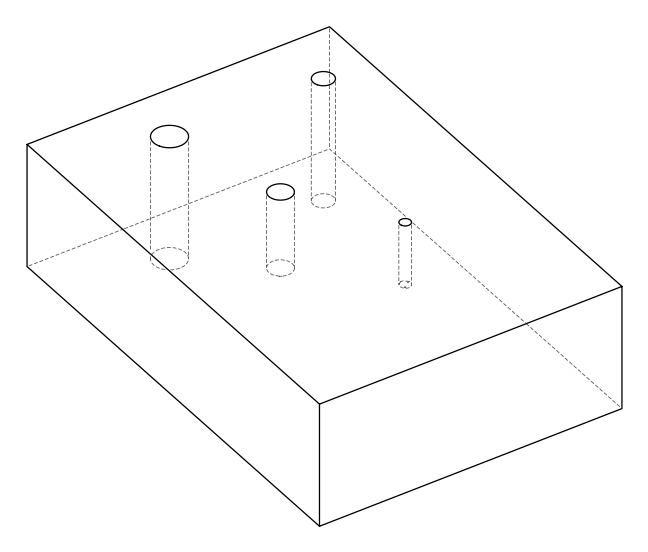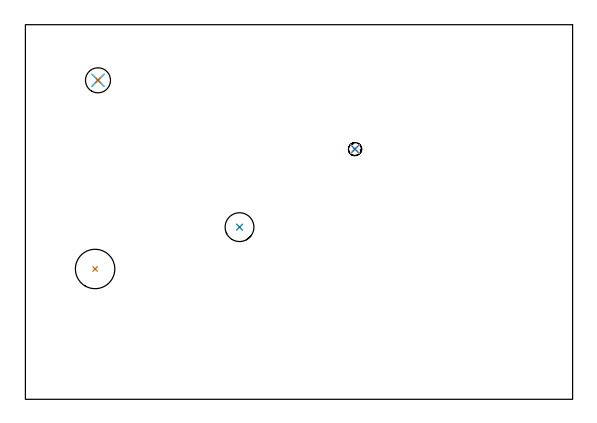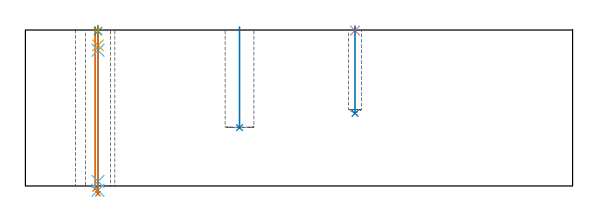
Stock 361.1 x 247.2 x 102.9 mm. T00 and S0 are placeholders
(PLAN: 8 operations, 6 tool changes, 2 min)
(1 INDEXABLE_INSERT_DRILL_THROUGH_HOLE_FROM_SOLID | STEP1HOLE_1 | NXT0302_023 | 0.43 min | 54589 mm3)
(2 INDEXABLE_INSERT_DRILL_BLIND_HOLE_FROM_SOLID | STEP1POCKET | NXT0302_009 | 0.27 min | 18174 mm3)
(3 SPOT_DRILL | STEP1HOLE | NXT0321_9005460120000 | 0.03 min | 4 mm3)
(4 SPOT_DRILL_1 | STEP1POCKET_1 | NXT0321_9005460120000 | 0.03 min | 1 mm3)
(5 DRILL_BLIND_HOLE_INTO_CENTER | STEP1HOLE | NXT0301_038 | 0.05 min | 320 mm3)
(6 GUN_DRILL_THROUGH_HOLE | STEP1HOLE | UGT0307_002 | 0.5 min | 2617 mm3)
(7 SPADE_DRILL_TO_ENLARGE_THROUGH_HOLE | STEP1HOLE | UGT0306_007 | 0.44 min | 19027 mm3)
(8 DRILL_BLIND_HOLE_INTO_CENTER_1 | STEP1POCKET_1 | UGT0301_203 | 0.23 min | 3151 mm3)
(TOOL NXT0302_023 | Index. Insert Drill 26mm [880-D2600L32-05] | D26 PA176 FL130 Z2)
(TOOL NXT0302_009 | Index. Insert Drill 19mm [880-D1900L25-05] | D19 PA176 FL95 Z2)
(TOOL NXT0321_9005460120000 | NC Spot Drill, 142deg, 12mm, Carbide, Uncoated | D12 PA142 FL30 Z2)
(TOOL NXT0301_038 | Carbide Drill 6.7mm [860.1-0670-034A1-MM 2214] | D6.7 PA140 FL53 Z2)
(TOOL UGT0307_002 | Gun Drill 6 mm | D6 PA130 FL24 Z1)
(TOOL UGT0306_007 | Spade Drill 16.5mm | D16.5 PA132 FL10 Z2)
(TOOL UGT0301_203 | Twist Drill 8.7 mm | D8.7 PA118 FL80 Z2)
(OP 1 INDEXABLE_INSERT_DRILL_THROUGH_HOLE_FROM_SOLID)
G17 G21 G94 G90
T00 M6
G54
G17 G0 G90 X46. Y86. S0 M3
G43 Z112.9 H1
G94 G81 G98 Z-1.954 F250. R104.9
G80
M5
M2
(OP 2 INDEXABLE_INSERT_DRILL_BLIND_HOLE_FROM_SOLID)
G17 G21 G94 G90
T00 M6
G54
G17 G0 G90 X141.3 Y113.6 S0 M3
G43 Z112.9 H1
G94 G81 G98 Z38.5 F250. R104.9
G80
M5
M2
(OP 3 SPOT_DRILL)
G17 G21 G94 G90
T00 M6
G54
G17 G0 G90 X47.9 Y210.5 S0 M3
G43 Z112.9 H0
G94 G81 G98 Z102.19 F250. R105.9
G80
M5
M2
(OP 4 SPOT_DRILL_1)
G17 G21 G94 G90
T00 M6
G54
G17 G0 G90 X217.5 Y165.1 S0 M3
G43 Z112.9 H0
G94 G81 G98 Z102.526 F250. R105.9
G80
M5
M2
(OP 5 DRILL_BLIND_HOLE_INTO_CENTER)
G17 G21 G94 G90
T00 M6
G54
G17 G0 G90 X47.9 Y210.5 S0 M3
G43 Z112.9 H1
G94 G81 G98 Z92.85 F250. R104.9
G80
M5
M2
(OP 6 GUN_DRILL_THROUGH_HOLE)
G17 G21 G94 G90
T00 M6
G54
G17 G0 G90 X47.9 Y210.5 M8
G43 Z112.9 H0
Z102.604
S716 M3
G94 G1 Z89.543 F125. M26
G4 X.084
Z3. F250.
G4 X.084
Z-2.899 F125.
G4 X.084
M5
M9
G0 Z102.604
Z112.9
M2
(OP 7 SPADE_DRILL_TO_ENLARGE_THROUGH_HOLE)
G17 G21 G94 G90
T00 M6
G54
G17 G0 G90 X47.9 Y210.5 S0 M3
G43 Z112.9 H0
G94 G73 G98 Z-5.173 F250. Q15.439 R104.9
G80
M5
M2
(OP 8 DRILL_BLIND_HOLE_INTO_CENTER_1)
G17 G21 G94 G90
T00 M6
G54
G17 G0 G90 X217.5 Y165.1 S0 M3
G43 Z112.9 H0
G94 G81 G98 Z47.9 F250. R104.9
G80
M5
M2
